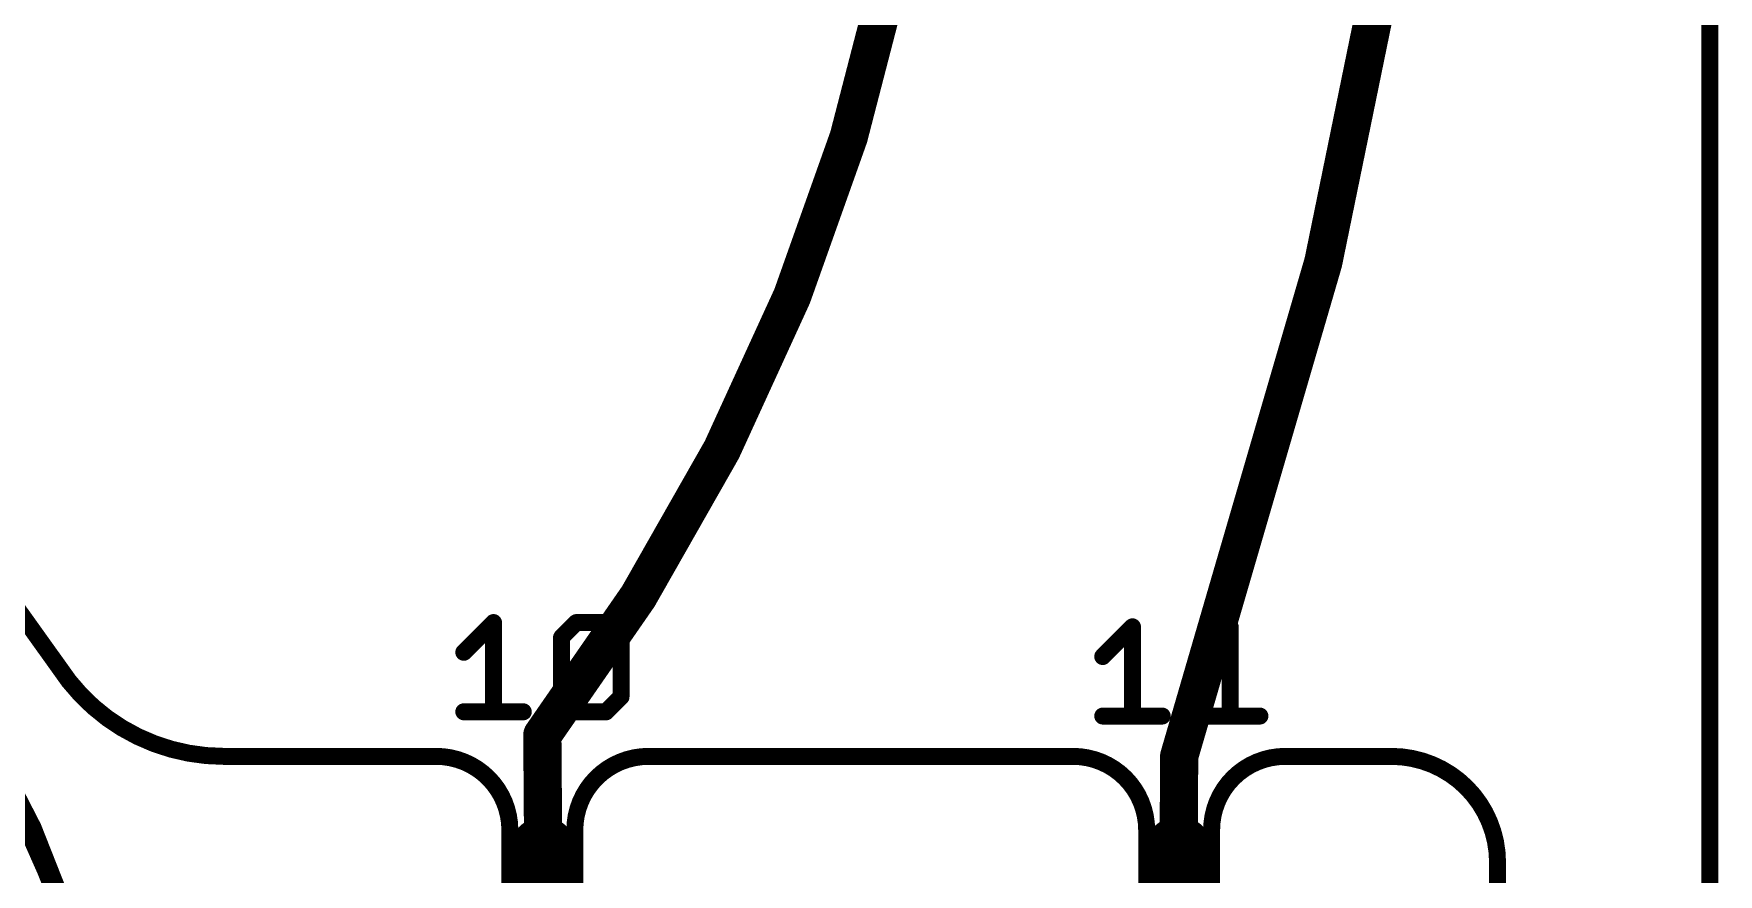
# Model space of a CAD drawing. Extents: x 0 to 107, y -24 to 80.
# Drawn here: x 39.63 to 59.79, y 17.64 to 27.7 of the extents above; entities that cross this region are included whole.
import ezdxf

# ---------------------------------------------------------------- set-up
doc = ezdxf.new("R2010")
doc.units = 0
for name, color, linetype in [('1', 12, 'CONTINUOUS'), ('16', 132, 'CONTINUOUS'), ('20', 53, 'CONTINUOUS'), ('21', 53, 'CONTINUOUS')]:
    doc.layers.add(name, color=color, linetype=linetype)

msp = doc.modelspace()

# ---------------------------------------------------------------- linework, layer by layer
at = {"layer": '1'}
for points, const_width in [([(53.34, 19.05, 0.1023), (57.023, 49.403)], 0.4572), ([(45.72, 19.304, 0.2004), (50.165, 36.449)], 0.4572), ([(45.8343, 19.3048, 1), (45.6057, 19.3032)], 0.2286), ([(45.629, 19.3731, 1), (45.811, 19.2349)], 0.2286), ([(53.4543, 19.0495, 1), (53.2257, 19.0505)], 0.2286), ([(53.2317, 19.0865, 1), (53.4483, 19.0135)], 0.2286), ([(45.9333, 17.9147, 1), (45.5271, 17.9247)], 0.4064), ([(53.5381, 17.9294, 1), (53.1317, 17.9252)], 0.4064), ([(45.6159, 17.9189, 1), (45.8445, 17.9205)], 0.2286), ([(53.2206, 17.9278, 1), (53.4492, 17.9268)], 0.2286)]:
    msp.add_lwpolyline(points, format="xyb", dxfattribs=dict(at, const_width=const_width))
for points, const_width in [([(45.7302, 17.9197), (45.72, 19.304)], 0.4572), ([(53.3349, 17.9273), (53.34, 19.05)], 0.4572), ([(45.7124, 17.1958), (45.7302, 17.9197)], 0.8128), ([(53.3425, 17.1958), (53.3349, 17.9273)], 0.8128)]:
    msp.add_lwpolyline(points, dxfattribs=dict(at, const_width=const_width))
at = {"layer": '16', "const_width": 0.254}
msp.add_lwpolyline([(35.4803, 5.3598, 0.4142), (39.1527, 19.0651)], format="xyb", dxfattribs=at)
at = {"layer": '20', "const_width": 0.2032}
for points in [[(59.69, 1.27), (59.69, 78.74)], [(43.18, 19.05), (41.91, 19.05)], [(44.45, 19.05), (43.18, 19.05)], [(46.99, 19.05), (50.8, 19.05)], [(52.07, 19.05), (50.8, 19.05)], [(54.61, 19.05), (55.88, 19.05)], [(45.3314, 17.1298), (45.3314, 18.1686)], [(46.1086, 17.1298), (46.1086, 18.1686)], [(52.9514, 17.1298), (52.9514, 18.1686)], [(53.7286, 17.1298), (53.7286, 18.1686)], [(57.15, 17.78), (57.15, 3.81)]]:
    msp.add_lwpolyline(points, dxfattribs=at)
at = {"layer": '20'}
for points, const_width in [([(39.9313, 20.1244, 0.1826), (33.5051, 24.8463)], 0.2032), ([(39.9313, 20.1244, 0.254), (41.91, 19.05)], 0.2032), ([(39.9739, 20.1521, 1), (39.8887, 20.0967)], 0.1016), ([(39.8887, 20.0967, 1), (39.9739, 20.1521)], 0.1016), ([(40.4876, 13.9192, 0.1464), (39.0398, 19.1262)], 0.2032), ([(41.91, 19.1008, 1), (41.91, 18.9992)], 0.1016), ([(41.91, 18.9992, 1), (41.91, 19.1008)], 0.1016), ([(43.561, 19.0475, 0.0033), (43.18, 19.05)], 0.2032), ([(43.18, 19.1008, 1), (43.18, 18.9992)], 0.1016), ([(43.18, 19.1008, 1), (43.18, 18.9992)], 0.1016), ([(43.18, 18.9992, 1), (43.18, 19.1008)], 0.1016), ([(45.3314, 18.1686, 0.4142), (44.45, 19.05)], 0.2032), ([(44.45, 19.1008, 1), (44.45, 18.9992)], 0.1016), ([(44.45, 18.9992, 1), (44.45, 19.1008)], 0.1016), ([(46.99, 19.05, 0.4142), (46.1086, 18.1686)], 0.2032), ([(46.99, 19.1008, 1), (46.99, 18.9992)], 0.1016), ([(46.99, 18.9992, 1), (46.99, 19.1008)], 0.1016), ([(51.181, 19.0475, 0.0033), (50.8, 19.05)], 0.2032), ([(50.8, 19.1008, 1), (50.8, 18.9992)], 0.1016), ([(50.8, 19.1008, 1), (50.8, 18.9992)], 0.1016), ([(50.8, 18.9992, 1), (50.8, 19.1008)], 0.1016), ([(52.9514, 18.1686, 0.4142), (52.07, 19.05)], 0.2032), ([(52.07, 19.1008, 1), (52.07, 18.9992)], 0.1016), ([(52.07, 18.9992, 1), (52.07, 19.1008)], 0.1016), ([(54.61, 19.05, 0.4142), (53.7286, 18.1686)], 0.2032), ([(54.61, 19.1008, 1), (54.61, 18.9992)], 0.1016), ([(54.61, 18.9992, 1), (54.61, 19.1008)], 0.1016), ([(57.15, 17.78, 0.4142), (55.88, 19.05)], 0.2032), ([(55.88, 19.1008, 1), (55.88, 18.9992)], 0.1016), ([(55.88, 18.9992, 1), (55.88, 19.1008)], 0.1016), ([(40.4876, 14.0207, 0.1327), (39.2176, 18.8722)], 0.2032), ([(43.5603, 18.9967, 1), (43.5617, 19.0983)], 0.1016), ([(51.1803, 18.9967, 1), (51.1817, 19.0983)], 0.1016), ([(45.3822, 18.1686, 1), (45.2806, 18.1686)], 0.1016), ([(45.2806, 18.1686, 1), (45.3822, 18.1686)], 0.1016), ([(46.1594, 18.1686, 1), (46.0578, 18.1686)], 0.1016), ([(46.0578, 18.1686, 1), (46.1594, 18.1686)], 0.1016), ([(53.0022, 18.1686, 1), (52.9006, 18.1686)], 0.1016), ([(52.9006, 18.1686, 1), (53.0022, 18.1686)], 0.1016), ([(53.7794, 18.1686, 1), (53.6778, 18.1686)], 0.1016), ([(53.6778, 18.1686, 1), (53.7794, 18.1686)], 0.1016), ([(57.2008, 17.78, 1), (57.0992, 17.78)], 0.1016), ([(57.0992, 17.78, 1), (57.2008, 17.78)], 0.1016)]:
    msp.add_lwpolyline(points, format="xyb", dxfattribs=dict(at, const_width=const_width))
at = {"layer": '21', "const_width": 0.2032}
for points in [[(44.7802, 20.2952), (45.1361, 20.6511)], [(45.1361, 20.6511), (45.1361, 19.5834)], [(45.9496, 20.4732), (46.1275, 20.6511)], [(45.9496, 19.7614), (45.9496, 20.4732)], [(45.9496, 19.7614), (46.6614, 20.4732)], [(46.1275, 20.6511), (46.4835, 20.6511)], [(46.4835, 20.6511), (46.6614, 20.4732)], [(46.6614, 20.4732), (46.6614, 19.7614)], [(52.4256, 20.2444), (52.7815, 20.6003)], [(52.7815, 20.6003), (52.7815, 19.5326)], [(53.595, 20.2444), (53.9509, 20.6003)], [(53.9509, 20.6003), (53.9509, 19.5326)], [(46.1275, 19.5834), (45.9496, 19.7614)], [(46.6614, 19.7614), (46.4835, 19.5834)], [(44.7802, 19.5834), (45.492, 19.5834)], [(46.4835, 19.5834), (46.1275, 19.5834)], [(52.4256, 19.5326), (53.1374, 19.5326)], [(53.595, 19.5326), (54.3068, 19.5326)]]:
    msp.add_lwpolyline(points, dxfattribs=at)
at = {"layer": '21', "const_width": 0.1016}
for points in [[(45.1869, 20.6511, 1), (45.0853, 20.6511)], [(45.172, 20.6152, 1), (45.1002, 20.687)], [(46.0004, 20.4732, 1), (45.8988, 20.4732)], [(46.1275, 20.7019, 1), (46.1275, 20.6003)], [(46.1635, 20.6152, 1), (46.0916, 20.687)], [(46.5194, 20.687, 1), (46.4475, 20.6152)], [(46.4835, 20.6003, 1), (46.4835, 20.7019)], [(46.7122, 20.4732, 1), (46.6106, 20.4732)], [(46.6973, 20.4372, 1), (46.6255, 20.5091)], [(52.8323, 20.6003, 1), (52.7307, 20.6003)], [(52.8174, 20.5644, 1), (52.7456, 20.6362)], [(54.0017, 20.6003, 1), (53.9001, 20.6003)], [(53.9868, 20.5644, 1), (53.915, 20.6362)], [(44.7443, 20.3311, 1), (44.8161, 20.2593)], [(45.9137, 20.5091, 1), (45.9855, 20.4372)], [(46.6255, 20.4372, 1), (46.6973, 20.5091)], [(52.3897, 20.2803, 1), (52.4615, 20.2085)], [(53.5591, 20.2803, 1), (53.6309, 20.2085)], [(45.9855, 19.7973, 1), (45.9137, 19.7254)], [(45.9137, 19.7973, 1), (45.9855, 19.7254)], [(45.8988, 19.7614, 1), (46.0004, 19.7614)], [(46.6106, 19.7614, 1), (46.7122, 19.7614)], [(46.6973, 19.7254, 1), (46.6255, 19.7973)], [(44.7802, 19.6342, 1), (44.7802, 19.5326)], [(45.0853, 19.5834, 1), (45.1869, 19.5834)], [(45.492, 19.5326, 1), (45.492, 19.6342)], [(46.1275, 19.6342, 1), (46.1275, 19.5326)], [(46.0916, 19.5475, 1), (46.1635, 19.6193)], [(46.4475, 19.6193, 1), (46.5194, 19.5475)], [(46.4835, 19.5326, 1), (46.4835, 19.6342)], [(52.4256, 19.5834, 1), (52.4256, 19.4818)], [(52.7307, 19.5326, 1), (52.8323, 19.5326)], [(53.1374, 19.4818, 1), (53.1374, 19.5834)], [(53.595, 19.5834, 1), (53.595, 19.4818)], [(53.9001, 19.5326, 1), (54.0017, 19.5326)], [(54.3068, 19.4818, 1), (54.3068, 19.5834)]]:
    msp.add_lwpolyline(points, format="xyb", dxfattribs=at)

doc.saveas('drawing.dxf')
